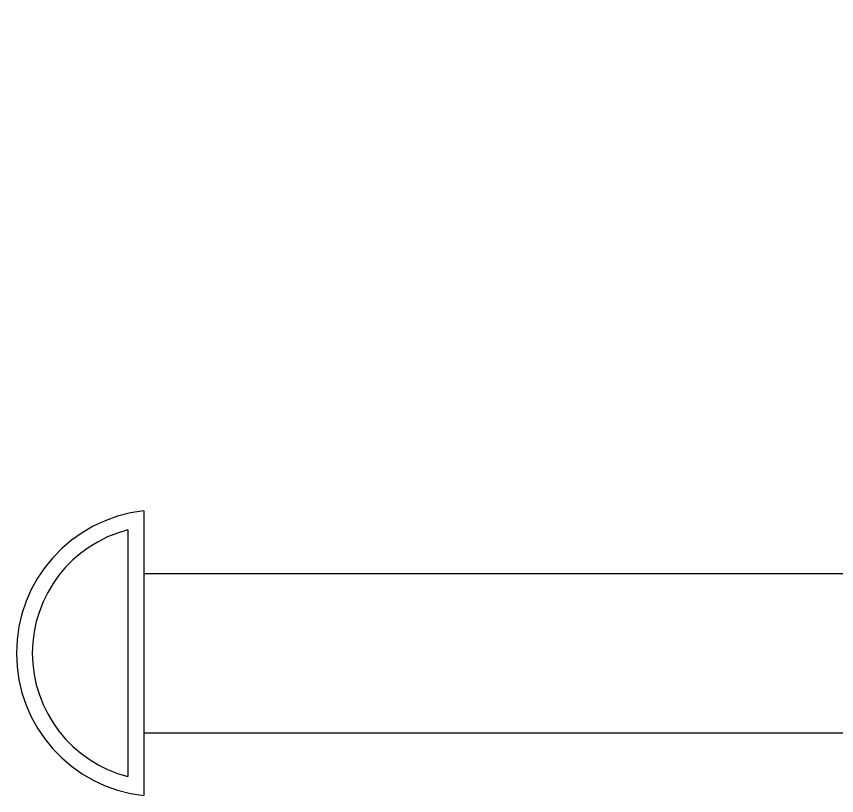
# Model space of a CAD drawing. Header units: millimetres. Extents: x -16.5 to 79.8, y -29.3 to 65.7.
# Drawn here: x -13.98 to -13.465, y 0.086 to 0.575 of the extents above; entities that cross this region are included whole.
import ezdxf

# ---------------------------------------------------------------- set-up
doc = ezdxf.new("R2010")
doc.units = ezdxf.units.MM
doc.header["$LTSCALE"] = 20
doc.linetypes.add('HIDDEN', pattern=[0.375, 0.25, -0.125])
doc.layers.add('ARQ-STA - MOBILIÁRIO_GERAL', color=251, linetype='Continuous')

# ---------------------------------------------------------------- blocks, each defined once
blk = doc.blocks.new('MS - L1A - PRE - TOB - TIPO_1_AO_16 - MOBILIÁRIO - LAYOUT_GERAL')
at = {"layer": 'ARQ-STA - MOBILIÁRIO_GERAL', "linetype": 'HIDDEN', "ltscale": 5}
for points in [[(3306.27677, 1271.43626), (3308.68107, 1271.43626, 0.198912), (3308.78714, 1271.4802), (3309.01998, 1271.71304, -0.198912), (3309.19675, 1271.78626), (3309.25679, 1271.77965), (3309.39679, 1271.77965), (3309.74436, 1271.7412)], [(3306.27677, 1271.33626), (3308.68107, 1271.33626, 0.198912), (3308.85785, 1271.40949), (3309.09069, 1271.64233, -0.198912), (3309.19675, 1271.68626), (3309.25679, 1271.67965), (3309.39679, 1271.67965), (3309.74428, 1271.6412)]]:
    blk.add_lwpolyline(points, format="xyb", dxfattribs=at)
for points in [[(3306.27677, 1271.4757), (3306.27677, 1271.29681, -0.894427)], [(3306.26677, 1271.46372), (3306.26677, 1271.3088, -0.774597)]]:
    blk.add_lwpolyline(points, format="xyb", close=True, dxfattribs=at)

msp = doc.modelspace()

# ---------------------------------------------------------------- block references
at = {"layer": 'ARQ-STA - MOBILIÁRIO_GERAL', "color": 251, "true_color": 0x636466}
msp.add_blockref('MS - L1A - PRE - TOB - TIPO_1_AO_16 - MOBILIÁRIO - LAYOUT_GERAL', (-3320.17674, -1271.21124), dxfattribs=at)

doc.saveas('drawing.dxf')
